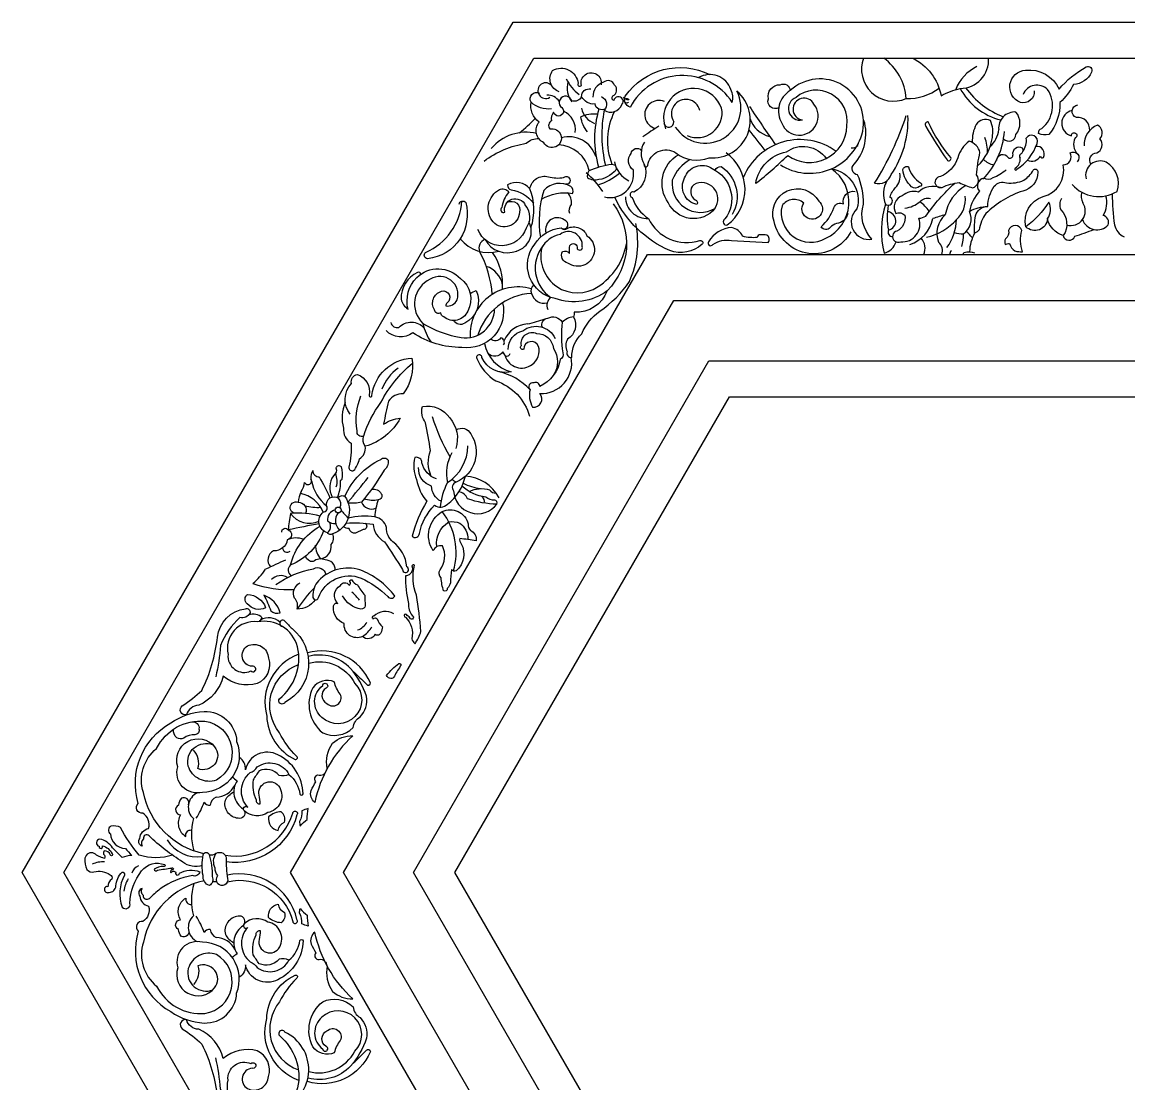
# Model space of a CAD drawing. Header units: metres. Extents: x 387 to 1971, y 544 to 1916.
# Drawn here: x 387 to 1280, y 1060 to 1916 of the extents above; entities that cross this region are included whole.
import ezdxf

# ---------------------------------------------------------------- set-up
doc = ezdxf.new("R2010")
doc.units = ezdxf.units.M
for name, color, linetype in [('3', 3, 'Continuous'), ('4', 4, 'Continuous'), ('7', 7, 'Continuous')]:
    doc.layers.add(name, color=color, linetype=linetype)

# ---------------------------------------------------------------- blocks, each defined once
blk = doc.blocks.new('窗-071')
at = {"layer": '3'}
for points in [[(287.3, 1017.23), (574.6, 519.62), (287.3, 22), (-287.3, 22), (-574.6, 519.62), (-287.3, 1017.23)], [(218.02, 897.23), (436.03, 519.62), (218.02, 142), (-218.02, 142), (-436.03, 519.62), (-218.02, 897.23)]]:
    blk.add_lwpolyline(points, close=True, dxfattribs=at)
for points in [[(-85.99, 1017.23, 0.66), (-59.9, 992.57, 0.22), (-73.61, 1017.23, 0.21)], [(-56.08, 1017.23, -0.24), (-38.63, 994.24, -0.07), (-26.88, 998.72, 0.43), (-9.56, 1017.23, 0.42)], [(-271.82, 996.61, -0.5), (-275.91, 1009.68, -0.54), (-260.37, 1001.78, 0.94), (-258.32, 1000.56, -1.26), (-246.32, 1000.95)], [(-228.55, 987.19, -0.44), (-231.54, 994.09, -0.37), (-179.82, 1007.2)], [(18.36, 997.16, -0.51), (9.85, 990.17, -0.81), (13.06, 1009.82, -0.33), (33.48, 998.29, -0.09), (50.12, 1011.89, -0.72), (53.34, 1008.68, -0.28), (42.37, 1001.13, -0.09), (34.05, 990.17, -0.18), (27.24, 970.53, -0.18), (21, 971.29, -0.36), (22.9, 974.31, 0.39), (26.49, 998.11, 0.53), (11.55, 995.08, 0.53)], [(-245.98, 993.7, -0.5), (-244.34, 985.4, 0.47), (-233.57, 988.94, 1.33), (-238.55, 991.3, -0.52), (-239.1, 994.16, 0.53), (-238.01, 1000.69, 0.54), (-244.82, 1002.46, 0.35), (-251.29, 993.43)], [(-137.76, 986.92, -0.68), (-144.12, 992.29, -0.5), (-136.87, 1000.98, -0.54), (-130.75, 997.38)], [(-276.52, 986.22, -0.22), (-289.06, 990.3, -0.76), (-283.93, 995.77, -0.76)], [(-258.17, 993.69, -0.36), (-264.22, 991.06, 1.23), (-271.06, 987.64, -1.62), (-275.27, 984.22, 0.24), (-276.58, 978.97, 0.46), (-277.64, 973.97, -2.01), (-281.32, 965.56, -0.47), (-284.22, 978.18, -0.28), (-289.06, 990.3, -0.28)], [(-243.72, 986.25, -0.52), (-250.01, 989.22, -0.31), (-258.17, 993.69, -0.5), (-252.56, 998.38, -0.31)], [(-219.86, 965.94, 0.28), (-220.06, 952.5, 1.03), (-217.82, 951.68, -0.54), (-200.69, 959.42, 0.27), (-180.28, 956.35, 0.73), (-163.28, 997.01)], [(-229.47, 990.41, -3.99), (-229.36, 991.75, -0.23), (-232.54, 993.29, -0.23)], [(52.2, 973.07, 0.45), (44.18, 981.02, -0.8), (44.96, 988.74)], [(-254.61, 972.26, -0.15), (-258.63, 981.38, -0.15), (-248.77, 983.16)], [(-79.2, 940.87, 0.06), (-59.9, 982.11)], [(-79.2, 940.87, 0.4), (-69, 946.2, 0.16), (-58.81, 982.09)], [(41.47, 985.19, 0.8), (41.12, 969.74, -2.24), (43.24, 968.47, 0.32), (44.91, 958.62, 0.32)], [(-105.58, 949.64, -0.45), (-90.01, 925.13, 0.75), (-80.82, 906.6, -0.27), (-85.98, 928.07, 0.11), (-89.58, 945.97, -0.65), (-91.69, 952.51, 0.26), (-85.68, 979.16)], [(-16.32, 951.35, 0.17), (-7.27, 968.74, 0.15), (-8.41, 979.05, 0.36), (-17.13, 976.76, 0.13), (-19.54, 965.65)], [(53, 952.48, -0.58), (56.56, 959.38, 0.5), (58.49, 967.88, 0.49), (56.95, 976.38, 0.32), (48.83, 963.63)], [(-317.81, 954.38, -0.12), (-291.99, 965.2, -0.2), (-284.34, 968.16, -0.2)], [(-244.31, 932.45, 0.54), (-226.59, 948.84, -0.44), (-227.9, 959, -0.65), (-221.73, 960.88)], [(-151.82, 940.74, -0.32), (-133.08, 959.89, -0.43), (-108.78, 955.88, -0.43)], [(22.16, 957.39, 0.61), (23.9, 956.46, 0.27), (23.53, 961.44)], [(-176.78, 925.34, -0.55), (-205.26, 928.96, -0.44), (-199.09, 958.24, -0.44)], [(-176.78, 925.34, 0.8), (-189.72, 939.91, 0.49), (-188.89, 930.68, -0.57), (-187.87, 927.81, -0.5), (-195.26, 944.01, -0.5), (-178.42, 949.75, -0.48), (-170.62, 918.99, 0.91), (-169.18, 915.3, 0.51), (-169.96, 959.29)], [(26.39, 919.21, -0.65), (13.24, 914.19, -0.39), (23.69, 932.73, 0.4), (36.06, 952.04, 0.56), (40.32, 959.38, -0.91), (44.57, 953.98)], [(14.14, 954.89, 0.39), (22.16, 957.4, 0.39)], [(-220.06, 952.5, -0.4), (-226.26, 935.4, 1.08), (-227.24, 932.12, 0.18), (-217.4, 919.34, 0.38), (-185.89, 905.9, -0.71), (-184.59, 903.49, -0.28), (-204.38, 899.69, -0.18), (-237.99, 932.27, -0.18)], [(-176.56, 948.77, -0.31), (-173.02, 950.99, -0.4), (-166.24, 921.75)], [(-71.47, 942.58, 0.25), (-72.52, 927.93, 1.13), (-69.81, 932.33, -0.11), (-66.41, 938.1, 0.22), (-63.7, 946.91)], [(1.22, 949.04, -0.09), (-7.04, 944.01, -0.31), (-12.45, 943.89, 0.61), (-15.06, 935.99, 0.14), (-21.25, 923.62, -0.13), (-10.02, 926.6, -0.15), (-6.12, 938.97, -0.31), (1.45, 941.03, 0.13), (12, 942.63, 0.12), (17.73, 948.82, -0.82), (20.48, 947.67, -0.36), (11.31, 935.99, 0.12), (-11.16, 922.25, 0.14), (-15.27, 912.24, -0.04), (-18.08, 910.21, -0.05), (-17.62, 920.82, -0.35), (-10.1, 926.6)], [(-289.13, 913.77, 0.18), (-289.79, 937.46, 0.35), (-303.39, 939.87, 0.4), (-301.19, 936.8, -0.19), (-287.6, 928.7, -0.19)], [(-289.79, 937.46, -0.44), (-278.5, 944.79, 0.12), (-269.2, 944.34, -1.5), (-267.8, 940.14)], [(-282.66, 931.01, -0.18), (-263.7, 934.61, 0.36), (-264.8, 938.77, 0.37), (-281.24, 936.36, 0.12), (-283.35, 907.78)], [(-38.96, 938.14, 0.28), (-52.47, 935.41, 0.25), (-62.27, 933.12, 0.49), (-66.19, 922.36, -0.28), (-60.63, 921.38, -0.32), (-65.53, 911.6, 1.12), (-63.25, 905.07, 0.55), (-52.14, 919.42, 0.12), (-47.9, 920.73, -0.06), (-30.11, 940.86)], [(-303.62, 929.14, -0.67), (-296.19, 923.04, -0.67), (-312.25, 917.13, -0.47), (-308.45, 936.97, -0.36), (-302.74, 935.49, 0.12), (-306.97, 925.99, 0.92), (-305.07, 923.04, -0.94), (-292.59, 927.26, -0.34), (-292.17, 913.33, -0.7), (-321.55, 912.48)], [(-265.46, 922.35, -0.25), (-264.36, 927.82, 0.19), (-266.75, 935.24)], [(-93.76, 911.18, -0.7), (-140.61, 917.51, -0.91), (-113.27, 929.83, -2.27), (-122.44, 928.66, 0.45), (-135.77, 927, 0.66), (-108.93, 907.18)], [(-95.56, 922.31, -0.32), (-102.47, 916.12, 0.16), (-106.36, 913.79, -0.54), (-111.82, 914.18, 0.12), (-104.03, 925.85, -0.45), (-98.18, 928.19, -0.56), (-91.11, 935.76)], [(-333, 928.07, -0.68), (-328.95, 928.95, -0.2), (-332.33, 906.78, -0.22), (-352.3, 894.65, -0.66), (-353.52, 898.57, 0.28), (-331.28, 929.89)], [(-238.84, 928.16, -0.37), (-242.51, 875.14, -0.25), (-274.42, 870.34, -0.56), (-286.85, 903.62, -0.23), (-270.75, 913.5, 0.29), (-267.93, 912.65, -0.48), (-254.94, 908.7, -1.03), (-266.52, 892.06, -0.51), (-269.9, 899.11, -0.35), (-265.67, 897.98, -0.03), (-265.39, 902.78, -0.84), (-260.87, 900.8, 0.91), (-257.76, 902.21, 0.64), (-271.32, 909.55, 0.23), (-282.61, 901.09, 0.68), (-248.16, 877.68, 0.21), (-230.85, 903.81)], [(-72.52, 927.93, 0.14), (-73.41, 898.14, 0.27), (-66.08, 904.99)], [(-70.89, 927.35, 0.1), (-70.71, 912.18, 0.55), (-68.24, 908.2)], [(-60.63, 925.62, 0.14), (-51.49, 929.54, -0.28), (-44.96, 931.49)], [(34.9, 931.57, 0.23), (34.51, 924.62, -0.36), (36.06, 908.78, -0.27), (26.39, 919.21, 0.31), (27.17, 929.25, -0.09), (13.24, 914.19)], [(-25.96, 902.14, 0.09), (-24.98, 909.82, 0.36), (-21.25, 923.62)], [(-242.51, 875.14, -0.33), (-262.76, 861.97, -0.11), (-263.23, 859.14, -0.41), (-266.77, 845.47, 0.25), (-267.01, 837.93, 0.58), (-264.17, 834.39, -0.21), (-258.16, 848.84, -0.13), (-247.09, 862.72, 0.1), (-229.01, 880.84, 0.16), (-225.1, 916.11)], [(-32.27, 899.58, 0.25), (-33.26, 897.23, 0.25)], [(-25.68, 897.23, 0.06), (-24.38, 898.59, -0.19), (-18.08, 898.2)], [(-356.53, 885.18, 0.62), (-358.36, 886.32, 0.3), (-368.51, 869.98, 0.19), (-364.16, 863.77, -0.27), (-358.89, 883.23, -0.42), (-332.24, 882.56, -0.38), (-327.76, 862.64, -0.51), (-342.41, 859.19, -0.32), (-344.25, 861.63, -0.57), (-348.11, 863.46, -0.49), (-343.84, 874.84, -0.84), (-340.38, 867.72, 0.23), (-341.19, 865.89, 0.34), (-334.31, 869.47, 0.7), (-350.68, 882.14, 0.53), (-355.17, 855.18, 0.1), (-331.86, 846.6, 0.46), (-311.4, 864.05)], [(-326.2, 873.46, -0.11), (-322.55, 875.25, -0.4), (-329.59, 855.27, -0.43), (-336.33, 856.92)], [(-306.48, 867.81, -0.53), (-331.45, 840.47, -0.15), (-361.31, 849.46, -0.38), (-377.65, 850.74)], [(-263.23, 859.14, 0.18), (-269.99, 855.85, 0.07), (-269.75, 837.22, -0.38), (-271.22, 833.06, -0.24), (-283.73, 816.64, 0.56), (-287.41, 818.84, 0.78), (-289.71, 814.68)], [(-282.06, 852.81, -0.56), (-278.83, 858.3, -0.42), (-269.99, 855.85)], [(-374.81, 855.65, 0.42), (-369.9, 852.72, -0.45), (-354.42, 852.3, -0.45)], [(-303.12, 839.18, -0.35), (-294.04, 850.7, -0.48), (-274.41, 846.04)], [(-305.82, 842.12, 0.52), (-307.53, 846.29, -0.44), (-313.71, 845.56, -0.44)], [(-302.14, 836.49, -0.52), (-304.84, 835.26, 0.53), (-288.4, 830.12, 0.32), (-284.47, 841.14, 0.82), (-293.55, 839.43, -0.96), (-295.02, 841.63, -0.61), (-285.7, 848.99, -0.39), (-275.39, 839.92, -0.31), (-275.52, 823.36)], [(-317.62, 842.89, 0.29), (-301.3, 825.68, -0.37), (-319.13, 834.43, 1.2), (-322.26, 833.8, 0.15), (-310.68, 820.06, -0.25), (-290.04, 798.5, -0.25)], [(-399.63, 799.68, -0.37), (-398.75, 818.44, -0.45), (-395.12, 824.04, -0.36), (-388.02, 811.39, 1.26), (-386.3, 811.2, -0.36), (-361.93, 834.01, -0.21), (-367.3, 812.16, 0.25), (-376.13, 807.75, 0.01), (-379.2, 793.57, -0.13), (-369, 797.29, -0.2), (-390.33, 780.07, -0.2)], [(-304.84, 835.26, 0.12), (-306.31, 837.71, -0.46), (-315.4, 836.7, -0.46)], [(-402.6, 806.88, 0.16), (-403.74, 791.17, 0.28), (-399.04, 782.09, -0.09), (-400.51, 767.43, 0.48), (-397.5, 765.22, 0.14), (-393.96, 772.37, 0.3), (-390.33, 780.07, -0.27), (-391.24, 786.42, -0.09), (-380.8, 806.81, -0.1), (-361.56, 830.85)], [(-391.24, 786.42, -0.65), (-395.32, 789.59, -0.14), (-393.05, 810.89, -0.14)], [(-350.03, 761.73, -0.2), (-350.54, 777.5, 0.01), (-353.49, 794.52, -0.24), (-355.46, 804.34, -0.3), (-338.74, 797.47, -0.27), (-335.14, 778.81, -0.27)], [(-334.8, 790.09, -0.46), (-325.96, 787.65, -0.47), (-334.81, 758.19, 0.54), (-336.45, 752.95, 0.7), (-309.91, 744.77, 0.48), (-311.25, 747.27, -0.22), (-316.68, 749.07, -0.17), (-331.28, 755.78)], [(-402.86, 749.44, -0.18), (-380.9, 772.09, -0.45), (-376.29, 771.62, -0.23), (-378.83, 765.42, -0.04), (-392.67, 745.88, -0.08), (-400.8, 745.4, -0.08)], [(-346.94, 760.15, -0.25), (-355.79, 769.97, 0.51), (-360.05, 773.25, 0.16), (-359.04, 759.78, 0.13), (-352.83, 746.48, 0.07), (-361.71, 725.22, 0.69), (-357.32, 726.9, -0.14), (-348.04, 744.06, 0.39), (-340.21, 744.81, 0.18), (-329.21, 761.82)], [(-407.42, 748.8, 0.1), (-405.4, 757.79, -0.47), (-404.44, 760.02, 0.11), (-404.92, 767.48, 0.57), (-408.26, 766.85, -0.34), (-409.85, 762.08, 0.27), (-410.62, 749.1)], [(-344.09, 746.5, -0.28), (-349.84, 755.77, -0.35), (-357.78, 767.22, -0.35)], [(-418.57, 761.39, -0.04), (-411.93, 748.51, -0.04)], [(-386.59, 753.72, -0.36), (-380.58, 751.12, -0.61), (-382.49, 747.46, -0.17), (-390.99, 747.96, -0.17)], [(-309.91, 744.77, -0.09), (-327.88, 748.09, 0.27), (-333.2, 752.33)], [(-326.88, 752.45, -0.19), (-314.38, 753.51, 0.27), (-310.37, 751.5)], [(-433.76, 739.19, -1.03), (-431.41, 745.9, -0.56), (-426.87, 739.12, -0.56)], [(-402.16, 733.18, -0.06), (-385.52, 732.46, 0.25), (-378.67, 721.71, -0.01), (-367.59, 704.78, 1.86), (-364.98, 706.41, 0.21), (-373.46, 721.71, -0.24), (-377.37, 730.5, 0.28), (-384.54, 737.02, 0.09), (-400.81, 736.14)], [(-415.93, 728.54, -0.22), (-436, 707.61, -0.21), (-417.99, 731.23)], [(-390.39, 733.05, -0.78), (-391.72, 729.2), (-396.28, 726.92, -0.41), (-400.19, 729.85, -0.14), (-403.77, 730.97)], [(-346.63, 718.79, -0.3), (-339.35, 733.85, -0.14), (-332.66, 733.22, -0.24), (-327.63, 723.09, -0.24)], [(-441.35, 727.57, -0.8), (-437.42, 729, -0.75), (-438, 722.93, -0.39), (-446.34, 716.27, 0.5), (-448.24, 706.39)], [(-408.66, 704.46, 0.42), (-414.81, 710.65, 0.29), (-422.24, 709.62, -0.37), (-426.8, 712.98, -0.37)], [(-445, 695.62, -0.11), (-421.99, 705.28, -0.52), (-414.42, 701.73)], [(-420.99, 686.29, -0.25), (-431.99, 680.63, 0.29), (-433.66, 687.29, -0.39), (-430.33, 696.61, -0.39)], [(-372.96, 677.72, 0.36), (-385.13, 676.25, 1.03), (-385.66, 674.78, -0.41), (-383.12, 674.65, 0.11), (-379.91, 669.84, -0.08), (-380.85, 666.1, -0.55), (-384.32, 665.3, -0.53), (-392.08, 663.97, -0.6), (-403.18, 671.85, -0.35), (-409.73, 682, -0.62), (-407.06, 684.13, -0.52), (-405.58, 694.95, -0.63), (-400.24, 695.22, 0.33), (-399.43, 696.82, -0.94), (-398.5, 698.55, 0.22), (-395.16, 695.48, 0.05), (-390.61, 689.07, 0.02), (-390.34, 682.66, -0.41), (-393.02, 680.66, -0.24), (-404.25, 688.81)], [(-435.05, 668.72, -0.54), (-439.46, 623.66, -1.07), (-442.83, 625.73, 0.28), (-431.68, 657.59, 0.39), (-456.31, 672.86, 0.52), (-474.2, 652.93, 0.58), (-460.2, 642.83, 1.77), (-459.42, 645.67, -0.74), (-462.28, 658.1, -0.54), (-449.48, 650.61, -0.38), (-456.39, 635.09, -0.25), (-477.12, 639.69, -0.23), (-492.09, 621.86, 0.34), (-499.53, 616.01, -0.81), (-502.2, 621.59, 0.05), (-490.28, 630.91, 0.09), (-480.68, 663.54, -0.34), (-463.57, 680.89, -0.55), (-460.72, 678.3, -0.35), (-466.94, 675.45, 0.12), (-478.8, 658.31, -0.04), (-481.72, 639.26, -0.04)], [(-431.02, 653.06, 0.39), (-450.56, 615.28, 0.28), (-433.21, 588.77, 0.9), (-432.42, 590.87, -0.09), (-442.67, 605.04, -0.52), (-431.19, 646.68, -0.52)], [(-397.89, 642.66, -0.01), (-389.59, 634.7, 0.72), (-387.23, 635.49, 0.38), (-425.65, 653.83)], [(-424.93, 647.63, -0.35), (-396.69, 635.22, -0.98), (-416.92, 614.49, -0.48), (-416.39, 633.91, -1.8), (-414.29, 632.34, 0.6), (-413.77, 622.89, 0.84), (-405.62, 628.66, -0.12), (-409.3, 636.27, 0.34), (-422.44, 632.6, 0.35), (-416.39, 605.04, 0.31), (-397.74, 608.19, -0.24), (-393.53, 614.75, 0.23), (-389.59, 627.35, 0.09), (-399.31, 644.41, 0.27), (-425.25, 651.73)], [(-490, 523.91, -0.25), (-501.83, 526.11, -0.05), (-522.46, 542.08, 0.78), (-525.77, 540.19, 0.4), (-526.71, 535.78, -0.52), (-528.13, 540.51, -0.33), (-522.77, 546.66, 0.34), (-526.24, 555.96, -0.75), (-529.08, 561.95, -0.35), (-509.24, 611.07, -0.14), (-488.82, 618.05, -0.41), (-468.94, 599.8, -0.53), (-489.9, 568.67, -0.58), (-504.95, 584.23, -0.83), (-482.38, 596.58, -0.77), (-492.59, 583.16, 0.26), (-495.27, 594.43)], [(-489.09, 531.17, -0.3), (-525.9, 568.67, -0.31), (-517.84, 595.5, -0.31), (-488.29, 612.14, -0.71), (-481.3, 576.18, -0.43), (-498.5, 584.77, -0.61), (-483.44, 597.74, -0.61)], [(-496.25, 611.75, -0.51), (-491.99, 607.38, -0.48), (-494.4, 603.85, 0.15), (-501.28, 601.81, -0.24), (-505.56, 601.99, -0.23), (-507.56, 607.18, -0.23)], [(-413.65, 583.15, -0.2), (-410.35, 598.74, -0.19), (-398, 603.2, 0.16), (-421.12, 562.52, -0.31), (-423.49, 569.87, 0.02), (-420.6, 575.12, -0.57), (-419.28, 579.32, 0.46), (-414.07, 582.35)], [(-436.98, 579.61, -0.19), (-430.31, 567.55, 0.64), (-428.31, 567.75, 0.28), (-443.78, 591.61, 0.49), (-463.63, 582.53, 0.3), (-467.37, 589.96)], [(-464.38, 557.45, -0.69), (-467.98, 552.83, -0.46), (-475.85, 563.93, -0.15), (-470.73, 568.97)], [(-498.41, 561.08, 0.71), (-502.71, 565.09, 0.15), (-504.56, 560.92, 0.76), (-503.17, 554.91, 0.43), (-499.93, 541.73, -0.52), (-496.5, 545.68, -0.52)], [(-475.99, 530.28, 0.38), (-434.7, 556.01, -1.25), (-432.09, 554.85, -0.38), (-475.34, 526.22, -0.41)], [(-508.04, 530.29, -0.16), (-528.55, 530.38, -0.06), (-539.81, 547.14, 0.16), (-545.72, 548.09, 0.56), (-546.1, 543.33, 0.38), (-536.95, 534.38, 0.02), (-532.94, 530.19, 0.07), (-538.85, 528.85), (-544.77, 534.76, 0.21), (-552.59, 540.09, 0.82), (-552.97, 535.71, 1.53), (-550.98, 536.04, -0.23), (-545.06, 531.19, -1.33), (-546.12, 530.43, 0.32), (-549.79, 533.01, 0.33), (-550.22, 530.89, -0.39), (-549.77, 528.31, -0.09), (-555.99, 531.34, 0.52), (-561.61, 528.46, 0.16), (-560.39, 521.48, 0.29), (-556.14, 520.12, -0.22), (-546.27, 518.3, -0.46), (-545.21, 515.72, 0.22), (-547.64, 511.02, 0.53), (-549.77, 509.35, 0.52), (-546.88, 507.53, 0.42), (-542.77, 511.52, -0.16), (-538.98, 519.97, -0.45), (-537.47, 518.15, 0.22), (-538.83, 498.58, 0.81), (-534.13, 500.86, -0.16), (-526.99, 520.73, -0.33), (-512.87, 524.52, -0.87), (-513.63, 523.46, 0.13), (-519.4, 521.64, 0.53), (-517.27, 521.03, -0.03), (-508.62, 522.39, -1.27), (-508.01, 521.33, 0.77), (-509.07, 519.51, -0.54), (-506.19, 519.82, 1.19), (-503.91, 519.21, -0.24), (-491.46, 520.12, -0.49), (-496.01, 517.84, 0.11), (-515.63, 509.69)], [(-488.77, 514.68, 0.3), (-525.9, 477.12, 0.31), (-517.84, 450.28, 0.31), (-488.29, 433.64, 0.71), (-481.3, 469.6, 0.43), (-498.5, 461.02, 0.61), (-483.44, 448.05)], [(-474.56, 514.07, -0.41), (-434.7, 489.78, 1.25), (-432.09, 490.94, 0.41), (-474.84, 518.06)], [(-515.63, 509.69, 0.02), (-522.46, 503.71, -0.78), (-525.77, 505.59, -0.4), (-526.71, 510.01, 0.52), (-528.13, 505.28, 0.33), (-522.77, 499.13, -0.34), (-526.24, 489.83, 0.75), (-529.08, 483.83, 0.35), (-509.24, 434.72, 0.14), (-488.82, 427.74, 0.41), (-468.94, 445.99, 0.53), (-489.9, 477.12, 0.58), (-504.95, 461.55, 0.83), (-482.38, 449.21, 0.77), (-492.59, 462.63, -0.26), (-495.27, 451.35)], [(-498.41, 484.7, -0.71), (-502.71, 480.7, -0.15), (-504.56, 484.86, -0.76), (-503.17, 490.87, -0.43), (-499.93, 504.05, 0.52), (-496.5, 500.1, 0.52)], [(-464.38, 488.33, 0.69), (-467.98, 492.95, 0.46), (-475.85, 481.85, 0.15), (-470.73, 476.82)], [(-413.65, 462.63, 0.2), (-410.35, 447.04, 0.19), (-398, 442.58, -0.16), (-421.12, 483.26, 0.31), (-423.49, 475.91, -0.02), (-420.6, 470.66, 0.57), (-419.28, 466.46, -0.46), (-414.07, 463.43)], [(-436.98, 466.17, 0.19), (-430.31, 478.24, -0.64), (-428.31, 478.03, -0.28), (-443.78, 454.18, -0.49), (-463.63, 463.25, -0.3), (-467.37, 455.83)], [(-431.02, 392.73, -0.39), (-450.56, 430.51, -0.28), (-433.21, 457.02, -0.9), (-432.42, 454.92, 0.09), (-442.67, 440.74, 0.52), (-431.19, 399.1, 0.52)], [(-424.93, 398.15, 0.35), (-396.69, 410.56, 0.98), (-416.92, 431.29, 0.48), (-416.39, 411.87, 1.8), (-414.29, 413.45, -0.6), (-413.77, 422.9, -0.84), (-405.62, 417.12, 0.12), (-409.3, 409.51, -0.34), (-422.44, 413.18, -0.35), (-416.39, 440.74, -0.31), (-397.74, 437.59, 0.24), (-393.53, 431.03, -0.23), (-389.59, 418.43, -0.09), (-399.31, 401.37, -0.27), (-425.25, 394.05)], [(-441.01, 375.74, 0.66), (-439.46, 422.12, 1.07), (-442.83, 420.05, -0.28), (-431.68, 388.2, -0.39), (-456.31, 372.92, -0.52), (-474.2, 392.86, -0.58), (-460.2, 402.96, -1.77), (-459.42, 400.11, 0.74), (-462.28, 387.68, 0.54), (-449.48, 395.17, 0.38), (-456.39, 410.7, 0.25), (-477.12, 406.1, 0.23), (-492.09, 423.93, -0.34), (-499.53, 429.77, 0.81), (-502.2, 424.19, -0.05), (-490.28, 414.87, -0.09), (-480.68, 382.24, 0.34), (-463.57, 364.89, 0.55), (-460.72, 367.48, 0.35), (-466.94, 370.33, -0.12), (-478.8, 387.47, 0.04), (-481.72, 406.52, 0.04)], [(-397.89, 403.12, 0.01), (-389.59, 411.08, -0.72), (-387.23, 410.3, -0.38), (-425.65, 391.95)]]:
    blk.add_lwpolyline(points, format="xyb", dxfattribs=at)
for points in [[(-46.4, 978.32, 0.62), (-47.98, 975.56, 0.02), (-34.95, 955.04, 0.84), (-32.58, 956.43, -0.07)], [(-28.36, 956.37, -0.22), (-38.91, 944.92, 1.16), (-37.99, 938.28, -0.08), (-27.44, 941.26, 0.08), (-19.42, 938.05, 0.56), (-16.9, 945.84, -0.04), (-14.83, 959.58, 0.27), (-21.48, 966.45, 0.16)], [(-238.35, 947.7, -0.2), (-251.18, 942.74, -0.1), (-254.49, 943.98, -0.15), (-253.63, 948.52, -0.07), (-239.7, 952.45, -0.77)], [(-58.45, 950.9, 0.2), (-51.14, 941.04, -0.78), (-51.74, 938.87, -0.38), (-56.67, 938.67, -0.17), (-62.01, 949.13, -0.42)], [(-180.77, 905.07, 0.97), (-177.95, 903.38, -0.2), (-166.66, 905.82), (-144.26, 904.69, 0.49), (-145.01, 909.02, 0.12), (-148.97, 909.21, 0.47), (-150.85, 907.7, -0.1), (-159.88, 908.45, 0.24), (-166.47, 913.72, 0.25)], [(0.53, 903.32, -0.13), (3.24, 903.9, 0.17), (6.53, 899.45, 0.06), (11.17, 898.87, -0.15), (10.78, 912.01, 0.71), (2.66, 912.01, -0.29), (0.73, 906.79, 0.17)], [(-410.37, 726.68, -0.48), (-413.48, 727.19, -0.59), (-416.07, 739.87, 0.6), (-413.99, 743.75, -0.67), (-406.74, 748.4, -0.5), (-402.86, 749.44, -0.51)], [(-338.34, 696.69, -0.13), (-340.24, 693.29, -0.62), (-342.51, 691.77, -0.06), (-344.03, 699.72, -0.38), (-344.6, 704.64, 0.28), (-343.27, 719.21, 0.37), (-348.9, 716.29, -0.43), (-343.33, 740.19, -0.49), (-327.6, 732.66, 0.2), (-326.03, 728.67, -0.33), (-322.62, 722.24, 0.02), (-332.66, 723.75, 0.24), (-331.71, 720.54, -0.35), (-334.74, 704.07, -0.36), (-337.78, 704.83, 0.01)], [(-372.3, 688.62, 0.14), (-393.64, 704.61, 0.28), (-418.99, 697.95, 0.2), (-422.32, 688.29, 1), (-418.99, 687.62, -0.42), (-392.97, 699.61, -0.09), (-376.63, 688.29, 0.57)], [(-365.81, 700.96, 0.06), (-363.9, 684.11, 0.19), (-361.7, 676.64, -1.15), (-362.73, 674.59, 0.11), (-364.78, 676.79, 1.9), (-365.84, 675.67, -0.27), (-361.93, 662.56, 0.16), (-359.97, 659.49, 0.08), (-356.34, 667.02, 0.02), (-359.14, 689.07, -0.15), (-360.25, 707.49, 0.57), (-361.85, 707.11, -0.33), (-363.61, 701.54, -0.15)], [(-462.25, 689.63, -0.29), (-451.23, 681.49, -0.36), (-462.49, 683.89, -0.49)], [(-452.43, 689.15, -0.05), (-448.11, 679.58, 0.27), (-442.36, 678.38, 0.24)], [(-369.94, 647.45, -0.96), (-369.01, 645.67, 0.03), (-373.02, 638.8, -0.51), (-377.31, 640.09, -0.06)], [(-456.99, 564.18, 0.49), (-454.6, 561.58, 0.07), (-455.25, 567.01, -0.87), (-442.63, 571.57, -0.51), (-449.81, 556.36, -0.35), (-464.38, 557.45, -1.03), (-462.21, 559.62, -0.43), (-460.69, 580.7, 0.16), (-456.34, 584.17, -0.46), (-436.98, 579.61, -0.17), (-443.07, 578.96, 0.34), (-455.25, 581.78, -0.01), (-458.95, 576.35, 0.15)], [(-441.72, 556.79, 0.18), (-449.43, 553.63, 0.42), (-443.62, 545.43, -0.24), (-439.7, 550.48, 0.29)], [(-425.16, 558.81, 0.02), (-429.2, 557.42, -0.16), (-430.47, 550.86, 0.07), (-430.09, 548.08, -0.08), (-425.79, 552.12, -0.08)], [(-485.73, 530.57, -0.09), (-483.91, 517.22, -0.38), (-485.62, 511.67, -0.32), (-489.5, 517.79, -0.09), (-489.39, 530.47, -0.8)], [(-475.3, 528.64, 0.05), (-474.54, 515.96, -0.8), (-480.35, 512.85, -0.33), (-480.46, 517.9, -0.24), (-481.97, 522.3, -0.28), (-481.43, 531.54, -0.21), (-477.23, 531.54, -0.19)], [(-441.72, 488.99, -0.18), (-449.43, 492.15, -0.42), (-443.62, 500.36, 0.24), (-439.7, 495.31, -0.29)], [(-425.16, 486.97, -0.02), (-429.2, 488.36, 0.16), (-430.47, 494.93, -0.07), (-430.09, 497.7, 0.08), (-425.79, 493.66, 0.08)], [(-456.99, 481.6, -0.49), (-454.6, 484.21, -0.07), (-455.25, 478.77, 0.87), (-442.63, 474.21, 0.51), (-449.81, 489.42, 0.35), (-464.38, 488.33, 1.03), (-462.21, 486.16, 0.43), (-460.69, 465.09, -0.16), (-456.34, 461.61, 0.46), (-436.98, 466.17, 0.17), (-443.07, 466.83, -0.34), (-455.25, 464, 0.01), (-458.95, 469.43, -0.15)]]:
    blk.add_lwpolyline(points, format="xyb", close=True, dxfattribs=at)
blk.add_circle((-406.94, 741.18), 1.78, dxfattribs=at)
for centre, radius, start, end in [((-5.42, 988.74), 25.93, 115.71, 159.13), ((-280.15, 997.36), 4.79, 34.52, 302.08), ((-244.86, 1015.04), 24.95, 204.53, 233.61), ((-252.96, 999.07), 14.08, 164.9, 217.51), ((-196.47, 970.47), 36.17, 33, 152.49), ((-179.82, 993.74), 13.46, 18.45, 120.76), ((-112.57, 977.91), 26.63, 343.62, 133.04), ((-279.1, 985.92), 8.78, 33.41, 91.95), ((-189.85, 980.49), 18.27, 19.93, 200.62), ((-182.71, 987.08), 21.83, 213.32, 27.05), ((-177.33, 992.82), 11.51, 346.71, 26.72), ((-123.36, 984.85), 14.55, 120.51, 210.72), ((-114.92, 978.73), 18.97, 351.14, 130.21), ((-58.81, 1024.36), 31.81, 268.04, 306.87), ((6.93, 1016.65), 38.27, 207.95, 256.38), ((17.97, 1029.36), 51.44, 216.11, 248.83), ((-211.01, 982.74), 8.64, 67.16, 255.93), ((-194.53, 983.19), 8.81, 13.2, 213.56), ((679.87, 1541.82), 1002.59, 213.55, 215.17), ((-125.17, 981.74), 11.54, 202.02, 39.59), ((-124.71, 986.48), 7.16, 109.99, 281.46), ((-122.3, 986.11), 6.73, 26.37, 261.51), ((-352.31, 1043.04), 90.85, 308.2, 316.42), ((-274.51, 973.5), 12.53, 352.03, 65.31), ((-245.82, 989.15), 12.63, 191.72, 249.04), ((-186.86, 967.95), 63.42, 163.37, 195.84), ((-169.44, 970.18), 76.43, 168.52, 193.88), ((-202.71, 966.77), 39.67, 153.23, 201.16), ((-187.5, 983.77), 15.12, 246.08, 11.28), ((-139.83, 985.47), 16.39, 197.37, 257.91), ((6.42, 974.51), 9.83, 85.55, 185.61), ((-1.43, 977.44), 11.01, 321.41, 38.59), ((-131.22, 845.27), 152.87, 121.45, 125.86), ((-204.94, 978.17), 3.07, 196.85, 2.66), ((-118.97, 976.28), 22.8, 234.28, 358.8), ((-292.11, 944.12), 27.82, 76.71, 139.92), ((-266.05, 951.98), 17.26, 17.14, 105.15), ((-124.8, 930), 37.48, 53.9, 157.28), ((-312.18, 840.77), 204.89, 35.87, 40.3), ((-118.94, 980.26), 33.4, 237.79, 342.84), ((-45.84, 975.56), 46.03, 315.53, 356.07), ((-31.61, 960.62), 21.36, 356.36, 22.34), ((-20.54, 975.54), 17.29, 313.32, 353.39), ((2.72, 970.98), 4.48, 224.58, 354.77), ((2.08, 966.9), 11.45, 324.23, 6.86), ((16.64, 966.5), 3.65, 338.48, 151.06), ((-272.89, 944.54), 19.67, 11.68, 88.43), ((-92.49, 965.98), 3.58, 254.25, 349.17), ((9.05, 958.89), 3.93, 56.77, 193.79), ((-8.46, 974.7), 30.05, 302.57, 341.49), ((8.91, 961), 2.58, 297.12, 27.2), ((20.3, 959.58), 3.72, 29.97, 105.8), ((-222.69, 956.52), 15.67, 189.94, 245.12), ((-180.29, 934.11), 24.08, 118.65, 159.15), ((-307.14, 1138.57), 251.52, 308.14, 314.04), ((-1.22, 968.94), 17.84, 229.71, 253.16), ((-0.9, 954.29), 3.92, 33.63, 173.21), ((3.49, 957.79), 1.74, 229.79, 5.26), ((3.06, 955.58), 6.68, 303.25, 5.41), ((10.71, 957.34), 1.5, 114.58, 228.34), ((58.56, 945.62), 8.83, 64.52, 193.6), ((54.92, 940.73), 14.86, 340.68, 59.93), ((-288.66, 907.57), 51.73, 32.91, 50.01), ((-260.49, 977.47), 39.67, 288.09, 309.76), ((-119.37, 929.37), 24.52, 295.2, 55.77), ((7.1, 949.5), 0.63, 126.91, 349.14), ((-185.49, 940.45), 17.44, 172.66, 299.97), ((57.73, 954.22), 21.55, 221.06, 301.35), ((-10.68, 917.04), 25.74, 120.01, 169.85), ((54.93, 932.79), 7.92, 161.57, 209.72), ((47.69, 928.97), 14.96, 328.44, 16.09), ((181.97, 933.37), 115.99, 179.53, 188.94), ((-218.3, 932.47), 13.16, 180.08, 273.93), ((-68.57, 907.36), 27.99, 35.61, 52.4), ((-40.44, 931.02), 16.74, 312.54, 6.31), ((40.57, 923.92), 8.97, 254.67, 33.47), ((-272.92, 912.47), 7.3, 46.23, 196.63), ((-71.95, 917.76), 5.72, 282.55, 84.41), ((36.1, 681.51), 250.67, 106.72, 108.54), ((-25.99, 910.19), 15.18, 131.36, 201.09), ((59.44, 916.89), 4.36, 339.25, 76.95), ((-301.47, 911.43), 12.56, 286.6, 27.62), ((-269.12, 915.49), 2.58, 230.64, 61.06), ((-64.4, 923.52), 21.25, 288.32, 348.19), ((-55.08, 941.69), 34.69, 282.7, 318.44), ((-59.19, 919.47), 30.08, 323.42, 358.48), ((56.66, 921.66), 9.32, 198.75, 317.39), ((77.96, 917.74), 10.84, 192.76, 243.89), ((-314.78, 921.12), 22.66, 219.25, 285.18), ((-315.57, 901.28), 5.36, 107.59, 203.04), ((-303.55, 913.87), 15.55, 208.77, 291.41), ((-57.9, 900.92), 9.55, 337.27, 41.44), ((-18.08, 977.9), 68.43, 259.54, 264.21), ((-53.07, 878.94), 44.1, 40.27, 47.35), ((2.95, 898.34), 24.15, 150.57, 178.47), ((39.6, 909.55), 3.62, 192.34, 341.3), ((-18.22, 1100.1), 201.25, 287.72, 291.25), ((-264.98, 888.98), 21.59, 141.13, 236.38), ((-44.1, 899.68), 6.4, 337.48, 51.96), ((-379.3, 867.63), 66.73, 4.53, 28.21), ((-341.02, 878.81), 34.57, 355.16, 34.85), ((-320.9, 875.94), 14.73, 11.2, 72.3), ((-297.1, 848.29), 29.18, 73.91, 183.32), ((-286.88, 837.09), 36.44, 92.99, 163.41), ((-285.24, 875.19), 3.94, 120.74, 205.75), ((-281.06, 875.47), 7.98, 194.43, 283.16), ((-273.65, 866.25), 5.78, 124.63, 206.32), ((-325.04, 861.55), 30.8, 191.95, 215.35), ((-289.91, 837.78), 17.13, 93.96, 156.36), ((-328.71, 1007.47), 157.17, 283.85, 287.88), ((-282.88, 830.93), 18.63, 267.58, 10.61), ((-354.46, 805.28), 27.54, 125.05, 159.5), ((-316.52, 790.01), 36.43, 42.62, 77.79), ((-276.15, 811.26), 13.98, 165.82, 211.05), ((-287.53, 809.06), 5.06, 263.16, 40.07), ((-247.09, 829.17), 106.96, 196.8, 211.16), ((-354.42, 780.47), 26.68, 302.29, 359.69), ((-315.6, 763.55), 25.21, 149.9, 192.91), ((-416.2, 761.21), 7.42, 146.34, 187.64), ((-418.57, 765.2), 3.81, 178.2, 271.87), ((-440.69, 759.69), 13.31, 327.66, 352.99), ((-425.41, 758.94), 2.25, 203.04, 34.52), ((-398.05, 763.72), 25.56, 190.78, 231.41), ((-418.03, 758.79), 10.52, 340.76, 26.18), ((-713.44, 1016.15), 413.03, 319.15, 321.87), ((-307.38, 740.26), 37.23, 151.71, 175.99), ((-324.37, 776.22), 20.84, 231.37, 239.91), ((-315.61, 786.52), 32.6, 242.76, 262.22), ((-330.74, 736.65), 25.21, 28.54, 86.51), ((-405.99, 742.04), 25.71, 155.82, 171.36), ((-433.4, 732.75), 18.74, 22.31, 79.63), ((-419.48, 773.86), 31.07, 255.53, 273.46), ((-410.44, 744.82), 5.15, 333.86, 44.11), ((-386.59, 748.24), 6.52, 201.25, 294.63), ((-345.45, 734.77), 39.15, 161.08, 176.71), ((-321.35, 746.35), 3.79, 345.68, 54.99), ((-379.31, 725.79), 58.2, 166.88, 176.84), ((-430.81, 692.31), 46.97, 74.05, 96.33), ((-424.38, 747.37), 14.32, 215.81, 293.66), ((-407.7, 735.52), 5.75, 100.22, 190.69), ((-400.92, 734.64), 7.68, 141.64, 228.33), ((-336.5, 796.21), 88, 218.71, 223.05), ((-376.25, 715.09), 41.39, 344.33, 37.32), ((-308.79, 132.7), 610.01, 100.36, 102.17), ((-416.51, 731.14), 4.98, 307.59, 30.7), ((-409.06, 739.49), 6.61, 229.55, 275.7), ((-432.67, 711.16), 12.92, 68.61, 114.36), ((-415.7, 724.03), 5.95, 318.84, 26.35), ((-438.09, 718.08), 2.77, 182.48, 309.39), ((-406.05, 720.52), 14.89, 183.08, 218.46), ((-419.04, 719.04), 7.89, 279.72, 7.87), ((-161.8, 90.28), 679.44, 114.08, 115.22), ((-488.37, 730.01), 44.72, 311.04, 325.9), ((-433.53, 704.52), 3.95, 128.59, 241.02), ((-442.06, 693.38), 7.68, 57.61, 136.98), ((-436.85, 759.82), 67.3, 250.77, 272.6), ((-381.55, 651.53), 58.01, 133.71, 149.9), ((-418.02, 667.77), 30.3, 37, 49.89), ((-458.81, 670.02), 7.55, 44.04, 111.83), ((-472.41, 687.33), 22.53, 320.74, 327.62), ((-449.21, 665.2), 10.09, 48.28, 120.5), ((-440.76, 671.93), 1.91, 48.19, 262.49), ((-401.99, 704.8), 48.94, 219.98, 227.5), ((-398.31, 677.76), 10.37, 288.16, 330.04), ((-400.23, 677.85), 16.1, 300.41, 330.07), ((-433.18, 623.02), 59.14, 229.45, 233.11), ((-458.57, 568.97), 12.15, 146.23, 238.79), ((-489.08, 559.69), 9.43, 114.23, 228.75), ((-481.94, 579.21), 13.44, 272.25, 331.87), ((-528.11, 575.83), 41.41, 326.26, 341.62), ((-485.72, 564.34), 3.47, 206.82, 280.11), ((-479.09, 560.17), 6.07, 112.44, 172.89), ((-461.55, 543.19), 35.04, 164.42, 197.07), ((-493, 550.73), 21.44, 210.8, 279.13), ((-484.53, 535.31), 4.88, 255.83, 309.5), ((-550.37, 508.77), 17.45, 87.59, 112.99), ((-526.6, 517.5), 6.66, 110.33, 165.05), ((-519.44, 506.07), 18.53, 148.37, 172.82), ((-482.55, 509.79), 4.3, 67.28, 106.67), ((-461.55, 502.59), 35.04, 162.93, 195.58), ((-489.08, 486.09), 9.43, 131.25, 245.77), ((-528.11, 469.96), 41.41, 18.38, 33.74), ((-458.57, 476.82), 12.15, 121.21, 213.77), ((-485.72, 481.44), 3.47, 79.89, 153.18), ((-479.09, 485.61), 6.07, 187.11, 247.56), ((-481.94, 466.57), 13.44, 28.13, 87.75), ((-433.18, 422.76), 59.14, 126.89, 130.55)]:
    blk.add_arc(centre, radius, start, end, dxfattribs=at)
at = {"layer": '4'}
for points in [[(300, 1039.23), (600, 519.62), (300, 0), (-300, 0), (-600, 519.62), (-300, 1039.23)], [(201.85, 869.23), (403.7, 519.62), (201.85, 170), (-201.85, 170), (-403.7, 519.62), (-201.85, 869.23)], [(167.79, 810.23), (335.57, 519.62), (167.79, 229), (-167.79, 229), (-335.57, 519.62), (-167.79, 810.23)]]:
    blk.add_lwpolyline(points, close=True, dxfattribs=at)
at = {"layer": '7'}
blk.add_lwpolyline([(180.49, 832.23), (360.98, 519.62), (180.49, 207), (-180.49, 207), (-360.98, 519.62), (-180.49, 832.23)], close=True, dxfattribs=at)

msp = doc.modelspace()

# ---------------------------------------------------------------- block references
at = {"layer": '3', "xscale": 1.32, "yscale": 1.32, "zscale": 1.32}
msp.add_blockref('窗-071', (1179.01, 544.5), dxfattribs=at)

doc.saveas('drawing.dxf')
